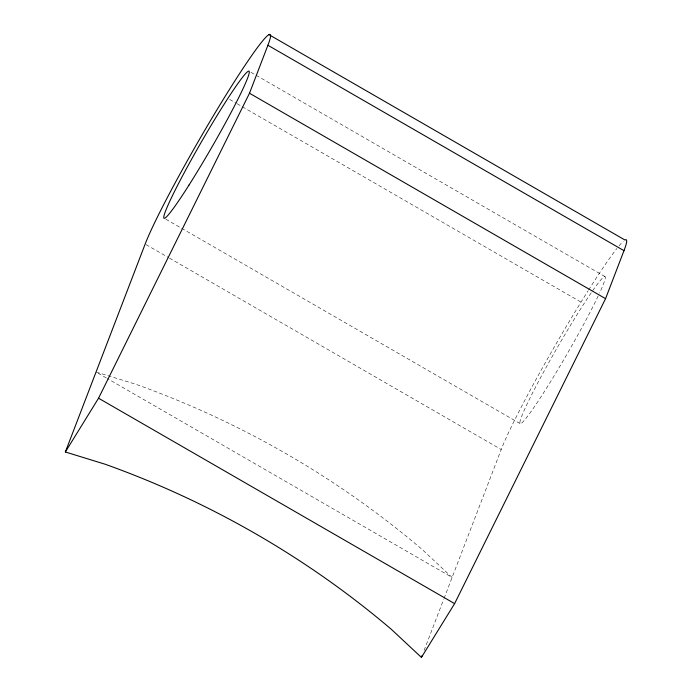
<?xml version="1.0" encoding="UTF-8"?>
<svg xmlns="http://www.w3.org/2000/svg" width="692" height="692" viewBox="0 0 692 692"><rect width="100%" height="100%" fill="white"/><g stroke="black" fill="none" stroke-linecap="round" stroke-linejoin="round"><path stroke-width="0.52" stroke-dasharray="3.46 2.59" d="M424.101 650.402L443.667 599.436M444.056 598.433L501.216 449.515A127.337 8.745 -60 0 1 588.01 290.917M250.902 72.288L605.093 276.627M229.614 99.406L236.162 103.177M237.097 103.722L581.012 302.127M165.898 219.234L520.09 423.573M146.09 244.639L168.511 257.58M169.453 258.116L501.216 449.515M106.326 377.962L96.041 372.028L135.84 384.268A848.92 776.727 21 0 1 422.068 549.396L452.11 577.448L107.26 378.498M592.715 290.649A84.891 5.83 -60 0 1 599.514 293.123M598.191 295.96A84.891 5.83 -60 0 1 537.061 402.822A84.891 5.83 -60 0 1 529.787 398.488A84.891 5.83 -60 0 1 591.703 292.102M588.581 290.009A127.337 8.745 -60 0 1 616.918 248.471M619.02 245.876A127.337 8.745 -60 0 1 623.215 241.344"/><path stroke-width="1.04" d="M65.351 451.988L145.147 244.103A127.337 8.745 -60 0 1 224.943 96.707A127.337 8.745 -60 0 1 267.908 45.265L623.976 250.686L605.561 298.659L454.618 603.623L421.419 657.4L391.378 629.357A848.92 776.727 21 0 0 105.149 464.228L65.351 451.988L98.549 398.211L249.492 93.238L267.908 45.265M421.419 657.4L422.189 655.402M268.894 34.6L624.962 240.012A127.337 8.745 -60 0 1 623.976 250.686M249.492 93.238L605.561 298.659M98.549 398.211L454.618 603.623M189.02 185.041A84.891 5.83 -60 0 0 249.033 71.215A84.891 5.83 -60 0 0 181.538 177.792A84.891 5.83 -60 0 0 189.02 185.041"/></g></svg>
